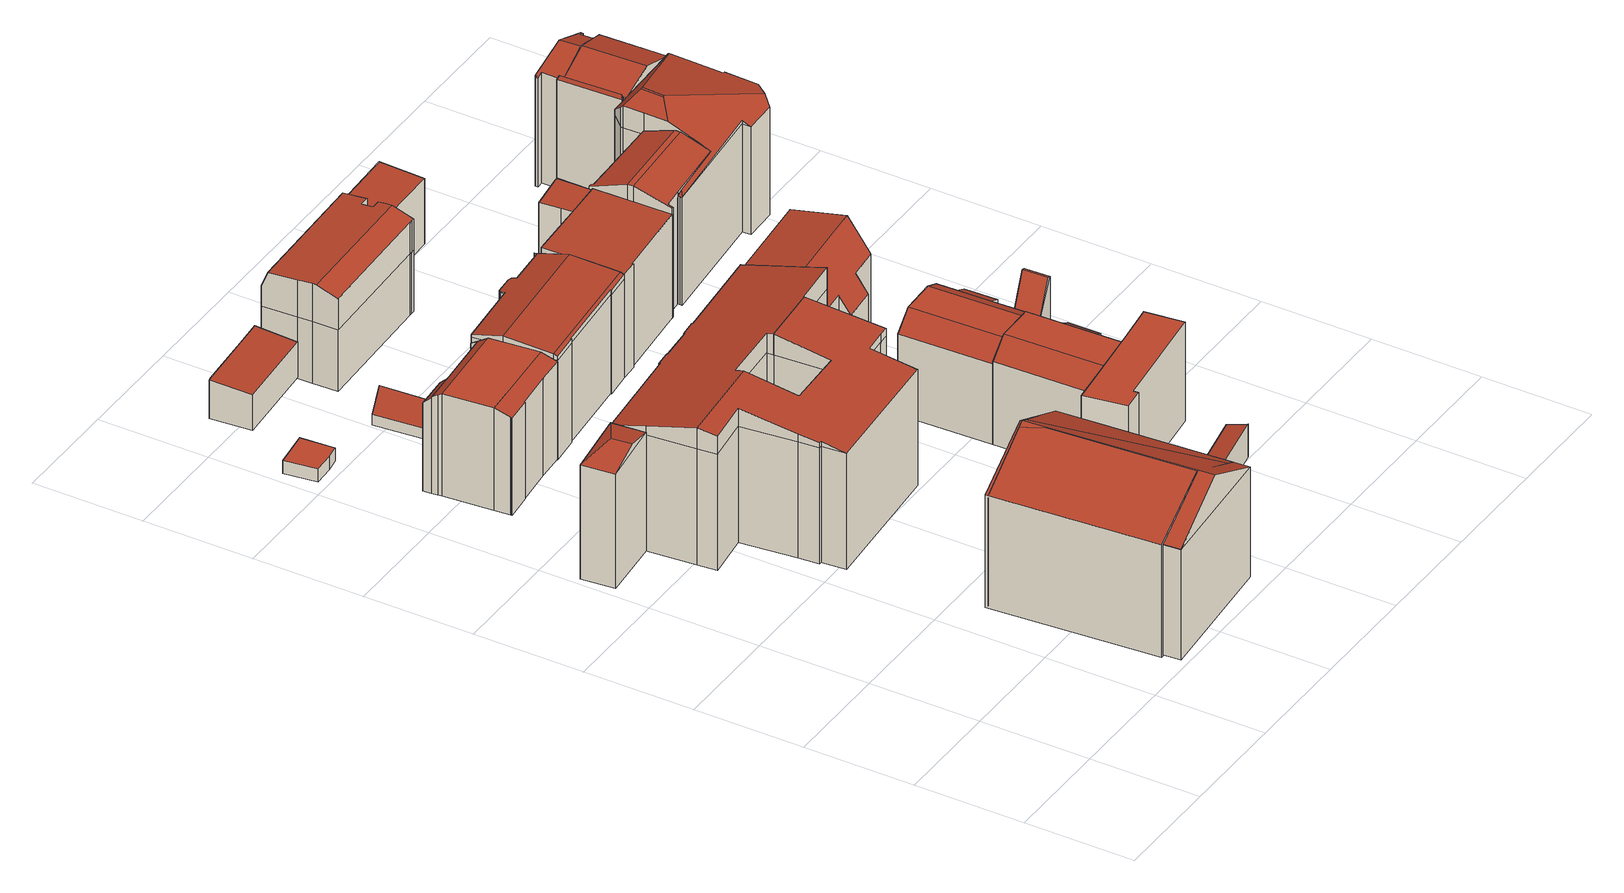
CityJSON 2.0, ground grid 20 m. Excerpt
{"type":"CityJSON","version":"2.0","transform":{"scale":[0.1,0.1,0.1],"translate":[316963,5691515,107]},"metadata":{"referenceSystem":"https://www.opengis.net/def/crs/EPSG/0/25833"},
"CityObjects":{
"building1":{"type":"Building","attributes":{"Dachtyp_tdc":"tdcHipAndGableRoof","Gemeindeschluessel":14713000,"Dachneigung":16.51,"QualitaetDacherkennung":7,"Geometrietyp2DReferenz":"3000","function":"31001_9998","roofType":"5000","measuredHeight":23.6},"geometry":[{"type":"MultiSurface","lod":"2","boundaries":[[[0,1,2,3]],[[1,4,5,2]],[[4,6,7,5]],[[6,0,3,7]],[[4,1,8]],[[0,6,9]],[[1,0,9,8]],[[6,4,8,9]],[[3,2,5,7]]],"semantics":{"surfaces":[{"type":"WallSurface"},{"type":"RoofSurface"},{"type":"GroundSurface"}],"values":[0,0,0,0,1,0,1,1,2]}}]},
"building2":{"type":"Building","attributes":{"Dachtyp_tdc":"tdcGableRoof","Gemeindeschluessel":14713000,"Dachneigung":26.88,"QualitaetDacherkennung":45,"Geometrietyp2DReferenz":"3000","function":"31001_9998","roofType":"3100","measuredHeight":27.39},"geometry":[{"type":"MultiSurface","lod":"2","boundaries":[[[10,11,12,13]],[[11,14,15,12]],[[14,16,17,15]],[[16,18,19,17]],[[18,20,21,19]],[[20,10,13,21]],[[22,23,24,25,26]],[[24,27,28,14,25]],[[16,28,27,18]],[[14,28,16]],[[18,27,24,23,20]],[[11,26,25,14]],[[10,22,26,11]],[[20,23,22,10]],[[13,12,15,17,19,21]]],"semantics":{"surfaces":[{"type":"WallSurface"},{"type":"RoofSurface"},{"type":"GroundSurface"}],"values":[0,0,0,0,0,0,1,1,0,0,0,0,0,0,2]}}]},
"building3":{"type":"Building","attributes":{"Dachtyp_tdc":"tdcPolyFlatRoof","Gemeindeschluessel":14713000,"Dachneigung":0,"QualitaetDacherkennung":76,"Geometrietyp2DReferenz":"3000","function":"31001_9998","roofType":"1000","measuredHeight":2.46},"geometry":[{"type":"MultiSurface","lod":"2","boundaries":[[[29,30,31,32]],[[30,33,34,31]],[[33,35,36,34]],[[35,37,38,36]],[[37,29,32,38]],[[37,35,33,30,29]],[[32,31,34,36,38]]],"semantics":{"surfaces":[{"type":"WallSurface"},{"type":"RoofSurface"},{"type":"GroundSurface"}],"values":[0,0,0,0,0,1,2]}}]},
"building4":{"type":"Building","attributes":{"Gemeindeschluessel":14713000,"Dachneigung":63.71,"Dachorientierung":175.64,"MittlereTraufHoehe":131.22,"QualitaetDacherkennung":62,"ObjektHoehe":27.7,"BodenHoehe":108.18,"Geometrietyp2DReferenz":"3000","AbsoluteHoehe":135.89,"Dachflaeche":867.27,"function":"31001_9998","roofType":"3100","measuredHeight":27.7,"storeysAboveGround":9},"children":["building4-1"],"geometry":[{"type":"MultiSurface","lod":"2","boundaries":[[[39,40,41,42,43]],[[40,44,45,41]],[[46,44,40,39,47,48]],[[48,49,50,46]],[[45,51,52,53,54,55,42,41]],[[44,46,51,45]],[[46,50,52,51]],[[50,49,53,52]],[[49,48,54,53]],[[48,47,56,55,54]],[[43,56,47,39]],[[43,42,55,56]]],"semantics":{"surfaces":[{"type":"WallSurface"},{"type":"RoofSurface"},{"type":"GroundSurface"},{"type":"ClosureSurface"}],"values":[0,0,1,1,2,0,0,0,0,0,0,3]}}]},
"building4-1":{"type":"BuildingPart","attributes":{"BezugspunktDach":"2100","Dachneigung":90,"Dachorientierung":0,"MittlereTraufHoehe":119.05,"QualitaetDacherkennung":0,"BodenHoehe":108.18,"ObjektTeilHoehe":10.87,"Geometrietyp2DReferenz":"3000","AbsoluteHoehe":119.05,"Dachflaeche":64.1,"roofType":"9999","measuredHeight":10.87,"storeysAboveGround":4},"parents":["building4"],"geometry":[{"type":"MultiSurface","lod":"2","boundaries":[[[57,58,59,60,61,62,56,43,63,64]],[[64,63,65,66]],[[63,43,42,65]],[[56,62,67,55]],[[62,61,68,67]],[[61,60,69,68]],[[60,59,70,69]],[[59,58,71,70]],[[58,57,72,71]],[[57,64,66,72]],[[66,65,42,55,67,68,69,70,71,72]],[[55,42,43,56]]],"semantics":{"surfaces":[{"type":"RoofSurface"},{"type":"WallSurface"},{"type":"GroundSurface"},{"type":"ClosureSurface"}],"values":[0,1,1,1,1,1,1,1,1,1,2,3]}}]},
"building5":{"type":"Building","attributes":{"Gemeindeschluessel":14713000,"Geometrietyp2DReferenz":"3000","function":"31001_9998","roofType":"9999"},"children":["building5-1","building5-2"]},
"building5-1":{"type":"BuildingPart","attributes":{"Dachtyp_tdc":"tdcCutGableRoof","Dachneigung":0.48,"QualitaetDacherkennung":56,"Geometrietyp2DReferenz":"3000","roofType":"9999","measuredHeight":19.62},"parents":["building5"],"geometry":[{"type":"MultiSurface","lod":"2","boundaries":[[[73,74,75,76]],[[77,78,79,80,81,82,83,84,85,86,87,88,89,90,91,92,93,94]],[[95,96,97,78,77]],[[98,99,80,79,100]],[[99,101,81,80]],[[101,102,82,81]],[[102,76,83,82]],[[76,75,84,83]],[[75,103,85,84]],[[103,104,86,85]],[[104,105,87,86]],[[105,106,88,87]],[[106,107,89,88]],[[107,108,90,89]],[[108,109,91,90]],[[109,110,92,91]],[[110,74,93,92]],[[74,73,94,93]],[[73,95,77,94]],[[76,102,101,99,98,96,95,73]],[[74,110,109,108,107,106,105,104,103,75]],[[98,100,97,96]],[[100,79,78,97]]],"semantics":{"surfaces":[{"type":"RoofSurface"},{"type":"GroundSurface"},{"type":"WallSurface"},{"type":"ClosureSurface"}],"values":[0,1,2,2,2,2,2,2,2,2,2,2,2,2,2,2,2,2,2,0,0,2,3]}}]},
"building5-2":{"type":"BuildingPart","attributes":{"Dachtyp_tdc":"tdcPolyFlatRoof","Dachneigung":42.9,"QualitaetDacherkennung":49,"Geometrietyp2DReferenz":"3000","roofType":"2100","measuredHeight":18.25},"parents":["building5"],"geometry":[{"type":"MultiSurface","lod":"2","boundaries":[[[111,100,79,112]],[[97,113,114,78]],[[113,111,112,114]],[[113,97,100,111]],[[112,79,78,114]],[[78,79,100,97]]],"semantics":{"surfaces":[{"type":"WallSurface"},{"type":"RoofSurface"},{"type":"GroundSurface"},{"type":"ClosureSurface"}],"values":[0,0,0,1,2,3]}}]},
"building6":{"type":"Building","attributes":{"Dachtyp_tdc":"tdcFreeFormRoof","Gemeindeschluessel":14713000,"Dachneigung":14.64,"QualitaetDacherkennung":11,"Geometrietyp2DReferenz":"3000","function":"31001_9998","roofType":"5000","measuredHeight":26.27},"geometry":[{"type":"MultiSurface","lod":"2","boundaries":[[[115,116,117,118]],[[118,117,119,120]],[[120,119,121,122]],[[122,121,123,124]],[[125,126,127,128,129,130,131,132,133,134,135,136,137,138,139,140,7,5,141,142,143,144,145,146,147,148,149],[150,151,152,153,154,155]],[[118,120,126,125]],[[120,122,127,126]],[[122,124,128,127]],[[156,157,151,150]],[[157,158,152,151]],[[158,159,153,152]],[[159,160,154,153]],[[160,161,155,154]],[[161,156,150,155]],[[124,162,129,128]],[[162,163,130,129]],[[163,164,131,130]],[[164,165,132,131]],[[165,166,133,132]],[[166,167,134,133]],[[167,168,135,134]],[[168,169,136,135]],[[169,170,137,136]],[[170,171,138,137]],[[171,172,139,138]],[[172,173,140,139]],[[173,174,7,140]],[[174,175,5,7]],[[175,176,141,5]],[[176,177,142,141]],[[177,178,143,142]],[[178,179,144,143]],[[179,180,145,144]],[[180,181,146,145]],[[181,182,147,146]],[[182,183,148,147]],[[183,115,149,148]],[[115,118,125,149]],[[184,123,121,119,117,116,185,182,186,187,188,178,177,189,190,191,192,193,194,195]],[[196,197,123,184,198,199,193,192,200,201,202,203,204,167,166,205,206]],[[164,206,205,165]],[[163,196,206,164]],[[165,205,166]],[[167,204,168]],[[168,204,203,169]],[[169,203,202,170]],[[170,202,201,171]],[[171,201,200,172]],[[172,200,192,173]],[[159,193,199,160]],[[160,199,198,161]],[[161,198,184,156]],[[124,123,197,162]],[[162,197,196,163]],[[157,195,194,158]],[[156,184,195,157]],[[158,194,193,159]],[[173,192,191,174]],[[174,191,190,175]],[[175,190,189,176]],[[176,189,177]],[[178,188,179]],[[179,188,187,180]],[[180,187,186,181]],[[181,186,182]],[[182,185,183]],[[183,185,116,115]],[[124,123,184,156]]],"semantics":{"surfaces":[{"type":"WallSurface"},{"type":"GroundSurface"},{"type":"RoofSurface"},{"type":"ClosureSurface"}],"values":[0,0,0,0,1,0,0,0,0,0,0,0,0,0,0,0,0,0,0,0,0,0,0,0,0,0,0,0,0,0,0,0,0,0,0,0,0,0,2,2,0,0,0,0,0,0,0,0,0,0,0,0,0,0,0,0,0,0,0,0,0,0,0,0,0,0,0,3]}}]},
"building7":{"type":"Building","attributes":{"Dachtyp_tdc":"tdcFreeFormRoof","Gemeindeschluessel":14713000,"Dachneigung":62.55,"QualitaetDacherkennung":15,"Geometrietyp2DReferenz":"3000","function":"31001_9998","roofType":"5000","measuredHeight":6.23},"geometry":[{"type":"MultiSurface","lod":"2","boundaries":[[[207,208,209,210]],[[208,211,212,209]],[[211,213,214,212]],[[213,207,210,214]],[[215,213,211]],[[216,215,211,208]],[[216,208,207]],[[215,216,207,213]],[[210,209,212,214]]],"semantics":{"surfaces":[{"type":"WallSurface"},{"type":"RoofSurface"},{"type":"GroundSurface"}],"values":[0,0,0,0,0,1,0,1,2]}}]},
"building8":{"type":"Building","attributes":{"Dachtyp_tdc":"tdcPolyFlatRoof","Gemeindeschluessel":14713000,"Dachneigung":4.38,"QualitaetDacherkennung":77,"Geometrietyp2DReferenz":"3000","function":"31001_9998","roofType":"2100","measuredHeight":7.33},"geometry":[{"type":"MultiSurface","lod":"2","boundaries":[[[217,218,219,220]],[[218,221,222,219]],[[221,223,224,222]],[[223,225,226,224]],[[225,227,228,226]],[[227,229,230,228]],[[229,217,220,230]],[[229,227,225,223,221,218,217]],[[220,219,222,224,226,228,230]]],"semantics":{"surfaces":[{"type":"WallSurface"},{"type":"RoofSurface"},{"type":"GroundSurface"}],"values":[0,0,0,0,0,0,0,1,2]}}]},
"building9":{"type":"Building","attributes":{"Dachtyp_tdc":"tdcFreeFormRoof","Gemeindeschluessel":14713000,"Dachneigung":4.99,"QualitaetDacherkennung":55,"Geometrietyp2DReferenz":"3000","function":"31001_9998","roofType":"5000","measuredHeight":20.77},"geometry":[{"type":"MultiSurface","lod":"2","boundaries":[[[231,232,233,234]],[[234,233,235,236]],[[236,235,237,238]],[[238,237,239,240]],[[240,239,241,242]],[[243,244,245,246]],[[247,248,249,250]],[[250,249,251,252]],[[252,251,253,254]],[[254,253,255]],[[256,257,258]],[[258,257,259,260]],[[260,259,261,262]],[[262,261,263,264]],[[264,263,244,243]],[[265,266,267,268,269,270,271,272,273,274,275,276,277,278,279,280,281,282,283,284,285,286,287]],[[255,256,266,265]],[[256,258,267,266]],[[258,260,268,267]],[[260,262,269,268]],[[262,264,270,269]],[[264,243,271,270]],[[243,246,272,271]],[[246,288,273,272]],[[288,231,274,273]],[[231,234,275,274]],[[234,236,276,275]],[[236,238,277,276]],[[238,240,278,277]],[[240,242,279,278]],[[242,289,280,279]],[[289,290,281,280]],[[290,291,282,281]],[[291,292,283,282]],[[292,247,284,283]],[[247,250,285,284]],[[250,252,286,285]],[[252,254,287,286]],[[254,255,265,287]],[[244,263,261,259,257,256,255,253,251,249,248,293,245]],[[241,239,237,235,233,232,294,295,296,297]],[[298,293,248,294,232]],[[246,245,293,298,288]],[[288,298,232,231]],[[289,297,296,290]],[[242,241,297,289]],[[290,296,295,291]],[[291,295,294,292]],[[292,294,248,247]]],"semantics":{"surfaces":[{"type":"WallSurface"},{"type":"GroundSurface"},{"type":"RoofSurface"}],"values":[0,0,0,0,0,0,0,0,0,0,0,0,0,0,0,1,0,0,0,0,0,0,0,0,0,0,0,0,0,0,0,0,0,0,0,0,0,0,0,2,2,2,0,0,0,0,0,0,0]}}]},
"building10":{"type":"Building","attributes":{"Dachtyp_tdc":"tdcPolyFlatRoof","Gemeindeschluessel":14713000,"Dachneigung":13.22,"QualitaetDacherkennung":55,"Geometrietyp2DReferenz":"3000","function":"31001_9998","roofType":"2100","measuredHeight":6.27},"geometry":[{"type":"MultiSurface","lod":"2","boundaries":[[[299,300,301,302]],[[300,303,304,301]],[[303,305,306,304]],[[305,299,302,306]],[[305,303,300,299]],[[302,301,304,306]]],"semantics":{"surfaces":[{"type":"WallSurface"},{"type":"RoofSurface"},{"type":"GroundSurface"}],"values":[0,0,0,0,1,2]}}]},
"building11":{"type":"Building","attributes":{"Gemeindeschluessel":14713000,"Dachtyp_tdc":"tdcPolyFlatRoof","Dachneigung":0,"QualitaetDacherkennung":55,"Geometrietyp2DReferenz":"3000","function":"31001_9998","roofType":"1000","measuredHeight":18.97},"geometry":[{"type":"MultiSurface","lod":"2","boundaries":[[[307,308,309,310]],[[308,311,312,309]],[[311,313,314,312]],[[313,315,316,314]],[[315,317,318,316]],[[317,319,320,318]],[[319,321,322,320]],[[321,307,310,322]],[[321,319,317,315,313,311,308,307]],[[310,309,312,314,316,318,320,322]]],"semantics":{"surfaces":[{"type":"WallSurface"},{"type":"RoofSurface"},{"type":"GroundSurface"}],"values":[0,0,0,0,0,0,0,0,1,2]}}]},
"building12":{"type":"Building","attributes":{"Dachtyp_tdc":"tdcFreeFormRoof","Gemeindeschluessel":14713000,"Dachneigung":4.25,"QualitaetDacherkennung":68,"Geometrietyp2DReferenz":"3000","function":"31001_9998","roofType":"5000","measuredHeight":19.1},"geometry":[{"type":"MultiSurface","lod":"2","boundaries":[[[323,324,325,326,327,328,329,330,331,332,333]],[[334,335,336,337,338,339]],[[340,332,331,341,342,337,336,343,344,345,346]],[[347,340,346,348]],[[348,346,345,349]],[[349,345,344,350]],[[350,344,343,351]],[[351,343,336,335,352]],[[353,338,337,342,354]],[[354,342,341,355]],[[355,341,331,330,356]],[[333,332,340,347]],[[357,334,339,358]],[[358,339,338,353]],[[352,335,334,357]],[[356,330,329,359]],[[359,329,328,360]],[[360,328,327,361]],[[361,327,326,362]],[[362,326,325,363]],[[363,325,324,364]],[[364,324,323]],[[365,366,367,368,369,370,371,372,373,374,375,376,377,378,379,380,381,382,383,384]],[[359,360,366,365]],[[360,361,367,366]],[[361,362,368,367]],[[362,363,369,368]],[[363,364,370,369]],[[364,323,371,370]],[[323,333,372,371]],[[333,347,373,372]],[[347,348,374,373]],[[348,349,375,374]],[[349,350,376,375]],[[350,351,377,376]],[[351,352,378,377]],[[352,357,379,378]],[[357,358,380,379]],[[358,353,381,380]],[[353,354,382,381]],[[354,355,383,382]],[[355,356,384,383]],[[356,359,365,384]]],"semantics":{"surfaces":[{"type":"RoofSurface"},{"type":"WallSurface"},{"type":"GroundSurface"}],"values":[0,0,0,1,1,1,1,1,1,1,1,1,1,1,1,1,1,1,1,1,1,1,2,1,1,1,1,1,1,1,1,1,1,1,1,1,1,1,1,1,1,1,1]}}]},
"building13":{"type":"Building","attributes":{"Gemeindeschluessel":14713000,"Geometrietyp2DReferenz":"3000","function":"31001_9998","roofType":"9999"},"children":["building13-1","building13-2"]},
"building13-1":{"type":"BuildingPart","attributes":{"Dachtyp_tdc":"tdcCutGableRoof","Dachneigung":0.572,"QualitaetDacherkennung":79,"Geometrietyp2DReferenz":"3000","roofType":"9999","measuredHeight":18.97},"parents":["building13"],"geometry":[{"type":"MultiSurface","lod":"2","boundaries":[[[385,386,387,388]],[[386,389,387]],[[390,391,392,393]],[[391,394,395,392]],[[394,396,397,395]],[[396,398,399,397]],[[398,400,401,399]],[[400,402,403,401]],[[402,404,405,403]],[[404,385,388,405]],[[394,391,390,406,407,389,386,385,404]],[[402,400,398,396]],[[404,402,396,394]],[[388,387,408,393,392,395,397,399,401,403,405]],[[408,387,389,407,406]],[[393,408,406,390]]],"semantics":{"surfaces":[{"type":"WallSurface"},{"type":"RoofSurface"},{"type":"GroundSurface"},{"type":"ClosureSurface"}],"values":[0,0,0,0,0,0,0,0,0,0,1,1,1,2,3,3]}}]},
"building13-2":{"type":"BuildingPart","attributes":{"Dachtyp_tdc":"tdcPolyFlatRoof","Dachneigung":30.45,"QualitaetDacherkennung":63,"Geometrietyp2DReferenz":"3000","roofType":"2100","measuredHeight":17.37},"parents":["building13"],"geometry":[{"type":"MultiSurface","lod":"2","boundaries":[[[409,393,408,387,410]],[[411,390,393,409]],[[386,412,410,387,389]],[[412,411,409,410]],[[412,386,407,406,390,411]],[[408,393,390,406]],[[389,407,386]],[[387,408,406,407,389]]],"semantics":{"surfaces":[{"type":"GroundSurface"},{"type":"WallSurface"},{"type":"RoofSurface"},{"type":"ClosureSurface"}],"values":[0,1,1,1,2,3,1,3]}}]},
"building14":{"type":"Building","attributes":{"Gemeindeschluessel":14713000,"Geometrietyp2DReferenz":"3000","function":"31001_9998","roofType":"9999"},"children":["building14-1","building14-2"]},
"building14-1":{"type":"BuildingPart","attributes":{"Dachtyp_tdc":"tdcPolyFlatRoof","Dachneigung":26.06,"QualitaetDacherkennung":52,"Geometrietyp2DReferenz":"3000","roofType":"2100","measuredHeight":17.15},"parents":["building14"],"geometry":[{"type":"MultiSurface","lod":"2","boundaries":[[[413,414,415,416]],[[417,418,419,420]],[[418,421,422,419]],[[421,413,416,422]],[[421,418,417,414,413]],[[416,415,420,419,422]],[[417,420,415,414]]],"semantics":{"surfaces":[{"type":"WallSurface"},{"type":"RoofSurface"},{"type":"GroundSurface"},{"type":"ClosureSurface"}],"values":[0,0,0,0,1,2,3]}}]},
"building14-2":{"type":"BuildingPart","attributes":{"Dachtyp_tdc":"tdcCutGableRoof","Dachneigung":0.284,"QualitaetDacherkennung":81,"Geometrietyp2DReferenz":"3000","roofType":"9999","measuredHeight":18.53},"parents":["building14"],"geometry":[{"type":"MultiSurface","lod":"2","boundaries":[[[423,424,425,401]],[[424,426,427,425]],[[426,428,429,427]],[[428,430,431,429]],[[430,432,419,431]],[[432,433,417,420,419]],[[434,415,414]],[[434,385,388,415]],[[385,435,436,388]],[[435,437,438,436]],[[437,423,401,438]],[[426,424,423,437]],[[435,385,434,433,432,430,428]],[[437,435,428,426]],[[401,425,427,429,431,419,420,415,388,436,438]],[[414,417,433,434]],[[414,415,420,417]]],"semantics":{"surfaces":[{"type":"WallSurface"},{"type":"RoofSurface"},{"type":"GroundSurface"},{"type":"ClosureSurface"}],"values":[0,0,0,0,0,0,0,0,0,0,0,1,1,1,2,0,3]}}]},
"building15":{"type":"Building","attributes":{"Dachtyp_tdc":"tdcFreeFormRoof","Gemeindeschluessel":14713000,"Dachneigung":10.01,"QualitaetDacherkennung":48,"Geometrietyp2DReferenz":"3000","function":"31001_9998","roofType":"5000","measuredHeight":23.05},"geometry":[{"type":"MultiSurface","lod":"2","boundaries":[[[439,440,441,442]],[[443,444,439,445]],[[446,440,444,443,447,448,449,450]],[[440,439,444]],[[445,447,443]],[[441,451,452,453,454,455,456,442]],[[440,446,451,441]],[[446,450,452,451]],[[450,449,453,452]],[[449,448,454,453]],[[448,447,455,454]],[[447,445,456,455]],[[445,439,442,456]]],"semantics":{"surfaces":[{"type":"WallSurface"},{"type":"RoofSurface"},{"type":"GroundSurface"}],"values":[0,1,1,0,0,2,0,0,0,0,0,0,0]}}]},
"building16":{"type":"Building","attributes":{"Gemeindeschluessel":14713000,"Geometrietyp2DReferenz":"3000","function":"31001_9998","roofType":"9999"},"children":["building16-1","building16-2","building16-3"]},
"building16-1":{"type":"BuildingPart","attributes":{"Dachtyp_tdc":"tdcPolyFlatRoof","Dachneigung":5.14,"QualitaetDacherkennung":57,"Geometrietyp2DReferenz":"3000","roofType":"2100","measuredHeight":20.39},"parents":["building16"],"geometry":[{"type":"MultiSurface","lod":"2","boundaries":[[[457,458,459,460]],[[458,461,462,459]],[[461,463,464,462]],[[463,465,466,464]],[[465,467,468,466]],[[467,469,470,468]],[[469,471,472,470]],[[471,469,467,465,463,461,458,457]],[[460,459,462,464,466,468,470,472]],[[457,460,472,471]]],"semantics":{"surfaces":[{"type":"WallSurface"},{"type":"RoofSurface"},{"type":"GroundSurface"},{"type":"ClosureSurface"}],"values":[0,0,0,0,0,0,0,1,2,3]}}]},
"building16-2":{"type":"BuildingPart","attributes":{"Dachtyp_tdc":"tdcPolyFlatRoof","Dachneigung":24.95,"QualitaetDacherkennung":49,"Geometrietyp2DReferenz":"3000","roofType":"2100","measuredHeight":18.01},"parents":["building16"],"geometry":[{"type":"MultiSurface","lod":"2","boundaries":[[[473,474,272,475]],[[474,476,477,272]],[[476,478,479,477]],[[478,480,481,479]],[[478,476,474,473,480]],[[481,475,272,477,479]],[[473,475,481,480]]],"semantics":{"surfaces":[{"type":"WallSurface"},{"type":"RoofSurface"},{"type":"GroundSurface"},{"type":"ClosureSurface"}],"values":[0,0,0,0,1,2,3]}}]},
"building16-3":{"type":"BuildingPart","attributes":{"Dachtyp_tdc":"tdcPolyFlatRoof","Dachneigung":3.25,"QualitaetDacherkennung":51,"Geometrietyp2DReferenz":"3000","roofType":"2100","measuredHeight":20.64},"parents":["building16"],"geometry":[{"type":"MultiSurface","lod":"2","boundaries":[[[235,233,275,276]],[[233,482,473,475,275]],[[482,233,235,483,484,485,486,487,488]],[[481,460,472,489,490,491,276,275,475]],[[488,487,457,460,481,480]],[[486,485,489,472,471]],[[485,484,490,489]],[[484,483,491,490]],[[483,235,276,491]],[[488,480,473,482]],[[480,481,475,473]],[[486,471,457,487]],[[471,472,460,457]]],"semantics":{"surfaces":[{"type":"WallSurface"},{"type":"RoofSurface"},{"type":"GroundSurface"},{"type":"ClosureSurface"}],"values":[0,0,1,2,0,0,0,0,0,0,3,0,3]}}]},
"building17":{"type":"Building","attributes":{"Dachtyp_tdc":"tdcFreeFormRoof","Gemeindeschluessel":14713000,"Dachneigung":66.31,"QualitaetDacherkennung":8,"Geometrietyp2DReferenz":"3000","function":"31001_9998","roofType":"5000","measuredHeight":6.89},"geometry":[{"type":"MultiSurface","lod":"2","boundaries":[[[492,493,494,495]],[[493,496,497,494]],[[496,498,499,497]],[[498,500,501,499]],[[500,492,495,501]],[[493,502,503,498,496]],[[502,492,500,503]],[[500,498,503]],[[493,492,502]],[[495,494,497,499,501]]],"semantics":{"surfaces":[{"type":"WallSurface"},{"type":"RoofSurface"},{"type":"GroundSurface"}],"values":[0,0,0,0,0,1,1,0,0,2]}}]},
"building18":{"type":"Building","attributes":{"Dachtyp_tdc":"tdcGableRoof","Gemeindeschluessel":14713000,"Dachneigung":42.82,"QualitaetDacherkennung":2,"Geometrietyp2DReferenz":"3000","function":"31001_9998","roofType":"3100","measuredHeight":16.93},"geometry":[{"type":"MultiSurface","lod":"2","boundaries":[[[504,505,506,507]],[[505,508,509,506]],[[508,510,511,509]],[[510,504,507,511]],[[508,505,512]],[[504,510,513]],[[505,504,513,512]],[[510,508,512,513]],[[507,506,509,511]]],"semantics":{"surfaces":[{"type":"WallSurface"},{"type":"RoofSurface"},{"type":"GroundSurface"}],"values":[0,0,0,0,0,0,1,1,2]}}]},
"building19":{"type":"Building","attributes":{"Dachtyp_tdc":"tdcPolyFlatRoof","Gemeindeschluessel":14713000,"Dachneigung":3.43,"QualitaetDacherkennung":86,"Geometrietyp2DReferenz":"3000","function":"31001_9998","roofType":"2100","measuredHeight":13.09},"geometry":[{"type":"MultiSurface","lod":"2","boundaries":[[[514,515,516,517]],[[515,518,519,516]],[[518,520,521,519]],[[520,522,523,521]],[[522,524,525,523]],[[524,526,527,525]],[[526,528,529,527]],[[528,530,531,529]],[[530,532,533,531]],[[532,534,535,533]],[[534,536,537,535]],[[536,514,517,537]],[[536,534,532,530,528,526,524,522,520,518,515,514]],[[517,516,519,521,523,525,527,529,531,533,535,537]]],"semantics":{"surfaces":[{"type":"WallSurface"},{"type":"RoofSurface"},{"type":"GroundSurface"}],"values":[0,0,0,0,0,0,0,0,0,0,0,0,1,2]}}]},
"building20":{"type":"Building","attributes":{"Gemeindeschluessel":14713000,"Geometrietyp2DReferenz":"3000","function":"31001_9998","roofType":"9999"},"children":["building20-1","building20-2","building20-3","building20-4","building20-5","building20-6"]},
"building20-1":{"type":"BuildingPart","attributes":{"Dachtyp_tdc":"tdcFreeFormRoof","Dachneigung":69.54,"QualitaetDacherkennung":34,"Geometrietyp2DReferenz":"3000","roofType":"5000","measuredHeight":21.88},"parents":["building20"],"geometry":[{"type":"MultiSurface","lod":"2","boundaries":[[[538,539,540,541]],[[539,542,543,540]],[[542,544,545,543]],[[544,546,547,548,545]],[[538,541,549,550]],[[551,546,552,542,553]],[[554,555,553,542,539]],[[554,539,538]],[[555,554,538,550]],[[553,555,550,551]],[[544,552,546]],[[542,552,544]],[[541,540,543,545,548,556,557,549]],[[547,546,551]],[[551,556,548,547]],[[558,551,550]],[[550,549,557,558]],[[557,556,551,558]]],"semantics":{"surfaces":[{"type":"WallSurface"},{"type":"RoofSurface"},{"type":"GroundSurface"},{"type":"ClosureSurface"}],"values":[0,0,0,0,0,1,1,1,1,1,0,0,2,0,3,0,3,3]}}]},
"building20-2":{"type":"BuildingPart","attributes":{"Dachtyp_tdc":"tdcGableRoof","Dachneigung":19.62,"QualitaetDacherkennung":75,"Geometrietyp2DReferenz":"3000","roofType":"3100","measuredHeight":23.53},"parents":["building20"],"geometry":[{"type":"MultiSurface","lod":"2","boundaries":[[[559,560,561,562,563]],[[560,564,565,566,561]],[[567,550,549,568,569]],[[570,571,572,573,574,575]],[[560,576,574,573,577,564]],[[559,576,560]],[[550,570,575,558]],[[567,571,570,550]],[[557,578,562,561,566,568,549]],[[563,579,559]],[[562,578,580,579,563]],[[578,557,558,580]],[[569,568,566,565]],[[567,569,565,564]],[[557,549,550,558]],[[574,576,559,579,581,558,575]],[[581,579,580]],[[581,580,558]],[[573,572,577]],[[577,572,571,567,564]]],"semantics":{"surfaces":[{"type":"WallSurface"},{"type":"RoofSurface"},{"type":"GroundSurface"},{"type":"ClosureSurface"}],"values":[0,0,0,1,1,0,0,0,2,0,3,3,3,3,3,0,3,3,0,3]}}]},
"building20-3":{"type":"BuildingPart","attributes":{"Dachtyp_tdc":"tdcGableRoof","Dachneigung":16.45,"QualitaetDacherkennung":53,"Geometrietyp2DReferenz":"3000","roofType":"3100","measuredHeight":23.02},"parents":["building20"],"geometry":[{"type":"MultiSurface","lod":"2","boundaries":[[[582,563,562,583]],[[547,584,585,548]],[[584,586,587,585]],[[586,588,589,587]],[[588,590,591,589]],[[590,592,593,591]],[[592,594,595,593]],[[594,596,597,595]],[[596,598,599,597]],[[598,582,583,599]],[[594,592,590,588,586,584,547,551,558,581]],[[581,579,563,582,598,596,594]],[[583,562,578,557,556,548,585,587,589,591,593,595,597,599]],[[578,562,563,579,580]],[[580,579,581]],[[578,580,558,557]],[[558,580,581]],[[557,558,551,556]],[[547,548,556,551]]],"semantics":{"surfaces":[{"type":"WallSurface"},{"type":"RoofSurface"},{"type":"GroundSurface"},{"type":"ClosureSurface"}],"values":[0,0,0,0,0,0,0,0,0,0,1,1,2,3,3,3,3,3,3]}}]},
"building20-4":{"type":"BuildingPart","attributes":{"Dachtyp_tdc":"tdcFreeFormRoof","Dachneigung":16.11,"QualitaetDacherkennung":24,"Geometrietyp2DReferenz":"3000","roofType":"5000","measuredHeight":25.9},"parents":["building20"],"geometry":[{"type":"MultiSurface","lod":"2","boundaries":[[[600,601,602,603]],[[604,605,606,607]],[[605,608,609,606]],[[608,610,611,609]],[[610,569,568,611]],[[565,612,613,566]],[[612,614,615,613]],[[614,616,617,615]],[[616,618,619,617]],[[618,620,621,619]],[[620,622,623,621]],[[622,624,625,623]],[[624,626,627,625]],[[626,628,629,627]],[[628,600,603,629]],[[630,631,632,577,572,633,634,635,636,637]],[[638,639,640,631,630,641,642]],[[622,642,641,643,644,645,646,647,648,649,624]],[[650,644,643,637,636]],[[647,651,652,628,648]],[[643,641,630,637]],[[628,652,600]],[[600,652,651,601]],[[604,653,650,636,605]],[[624,649,626]],[[626,649,648,628]],[[620,642,622]],[[618,638,642,620]],[[612,631,640,614]],[[614,640,639,616]],[[616,639,638,618]],[[605,636,635,608]],[[608,635,634,610]],[[610,634,633,571,567,569]],[[565,564,632,631,612]],[[603,602,654,655,656,607,606,609,611,568,566,613,615,617,619,621,623,625,627,629]],[[654,602,601,657]],[[607,656,658,604]],[[656,655,659,658]],[[655,654,657,659]],[[566,568,569,565]],[[601,651,647,646,657]],[[644,650,653,660,661,645]],[[660,653,604,658]],[[661,660,658,659]],[[661,659,657,646,645]],[[632,564,577]],[[572,571,633]],[[569,567,564,565]],[[577,564,567,571,572]]],"semantics":{"surfaces":[{"type":"WallSurface"},{"type":"RoofSurface"},{"type":"GroundSurface"},{"type":"ClosureSurface"}],"values":[0,0,0,0,0,0,0,0,0,0,0,0,0,0,0,1,1,1,1,1,1,0,0,0,0,0,0,0,0,0,0,0,0,0,0,2,3,3,3,3,3,3,0,3,3,3,0,0,3,3]}}]},
"building20-5":{"type":"BuildingPart","attributes":{"Dachtyp_tdc":"tdcPolyFlatRoof","Dachneigung":0,"QualitaetDacherkennung":0,"Geometrietyp2DReferenz":"3000","roofType":"9999","measuredHeight":3.33},"parents":["building20"],"geometry":[{"type":"MultiSurface","lod":"2","boundaries":[[[662,663,664,665,666,667,668,669]],[[669,668,670,671]],[[667,666,672,673]],[[666,665,674,672]],[[665,664,675,674]],[[664,663,676,675]],[[663,662,677,676]],[[662,669,671,677]],[[671,670,673,672,674,675,676,677]],[[673,670,668,667]]],"semantics":{"surfaces":[{"type":"RoofSurface"},{"type":"WallSurface"},{"type":"GroundSurface"},{"type":"ClosureSurface"}],"values":[0,1,1,1,1,1,1,1,2,3]}}]},
"building20-6":{"type":"BuildingPart","attributes":{"Dachtyp_tdc":"tdcCutGableRoof","Dachneigung":19.5,"QualitaetDacherkennung":51,"Geometrietyp2DReferenz":"3000","roofType":"9999","measuredHeight":23.35},"parents":["building20"],"geometry":[{"type":"MultiSurface","lod":"2","boundaries":[[[678,653,604,607,670,668]],[[679,680,681,682,683,684,645,661]],[[660,653,678,685,686,687,688,689,690]],[[661,660,690,679]],[[654,602,691,692,693,694,695,696,697,698,699,673,670,607,656,655]],[[683,682,691,602,601,651]],[[682,681,692,691]],[[681,680,693,692]],[[680,679,694,693]],[[679,690,695,694]],[[690,689,696,695]],[[689,688,697,696]],[[688,687,698,697]],[[687,686,699,698]],[[686,685,673,699]],[[685,667,673]],[[656,607,604,658]],[[658,604,653,660]],[[655,656,658,659]],[[659,658,660,661]],[[684,646,645]],[[655,659,657,654]],[[646,657,659,661,645]],[[683,651,647,646,684]],[[601,602,654,657]],[[601,657,646,647,651]],[[668,667,685,678]],[[668,670,673,667]]],"semantics":{"surfaces":[{"type":"WallSurface"},{"type":"RoofSurface"},{"type":"GroundSurface"},{"type":"ClosureSurface"}],"values":[0,1,1,1,2,0,0,0,0,0,0,0,0,0,0,0,3,3,3,3,0,3,3,0,3,3,0,3]}}]}
},
"vertices":[
[16,869,227],[10,930,227],[10,930,9],[16,869,9],[121,941,236],[121,941,9],[127,880,236],[127,880,9],[74,913,245],[78,875,245],
[266,319,225],[264,340,225],[264,340,15],[266,319,15],[514,367,225],[514,367,15],[518,299,225],[518,299,15],[540,28,225],[540,28,15],[292,7,225],[292,7,15],[266,319,226],[292,7,226],[416,18,289],[389,353,289],[264,340,226],[540,28,226],[518,299,226],
[62,1417,35],[25,1415,35],[25,1415,10],[62,1417,10],[17,1474,35],[17,1474,10],[83,1483,35],[83,1483,10],[88,1421,35],[88,1421,10],
[519,299,227],[531,125,227],[531,125,12],[519,299,12],[519,299,120],[536,57,227],[536,57,12],[411,48,289],[514,366,227],[388,356,289],[262,345,227],[286,38,227],[411,48,12],[286,38,12],[262,345,12],[388,356,12],[514,366,12],[514,366,120],
[584,305,120],[617,308,120],[605,375,120],[579,372,120],[548,369,120],[519,367,120],[525,300,120],[551,302,120],[525,300,12],[551,302,12],[519,367,12],[548,369,12],[579,372,12],[605,375,12],[617,308,12],[584,305,12],
[91,1229,205],[99,1139,206],[267,1154,206],[258,1244,205],[90,1236,10],[89,1247,10],[151,1252,10],[255,1262,10],[255,1274,10],[256,1274,10],[258,1244,10],[267,1154,10],[270,1126,10],[269,1125,10],[219,1121,10],[150,1114,10],[150,1113,10],[102,1108,10],[102,1110,10],[102,1111,10],[99,1139,10],[91,1229,10],[90,1236,201],[89,1247,194],[89,1247,192],[151,1252,194],[255,1262,193],[151,1252,192],[255,1274,186],[256,1274,186],[270,1126,196],[269,1125,196],[219,1121,196],[150,1114,196],[150,1113,195],[102,1108,195],[102,1110,196],[102,1111,196],
[149,1267,178],[149,1267,10],[88,1262,178],[88,1262,10],
[597,987,231],[597,987,232],[611,846,269],[611,846,231],[612,839,271],[612,839,231],[525,830,271],[525,830,231],[525,829,271],[525,829,231],[611,846,9],[612,839,9],[525,830,9],[525,829,9],[547,693,9],[529,692,9],[488,688,9],[492,639,9],[495,605,9],[244,585,9],[240,629,9],[235,629,9],[232,666,9],[220,768,9],[139,757,9],[135,792,9],[303,959,9],[303,961,9],[332,964,9],[332,962,9],[392,967,9],[392,969,9],[422,972,9],[422,970,9],[597,987,9],[415,819,9],[414,831,9],[304,822,9],[305,808,9],[312,712,9],[420,718,9],[415,819,231],[414,831,231],[304,822,231],[305,808,231],[312,712,231],[420,718,231],[547,693,231],[529,692,231],[488,688,231],[492,639,231],[495,605,231],[244,585,231],[240,629,231],[235,629,231],[232,666,231],[220,768,231],[139,757,231],[135,792,231],[127,880,231],[121,941,231],[303,959,231],[303,961,231],[332,964,231],[332,962,231],[392,967,231],[392,969,231],[422,972,231],[422,970,231],[415,819,271],[422,970,232],[392,969,232],[392,967,232],[332,962,232],[303,959,232],[121,941,232],[127,880,248],[135,792,271],[305,808,271],[304,822,268],[414,831,268],[529,692,246],[547,693,246],[420,718,253],[312,712,253],[139,757,265],[220,768,265],[232,666,246],[235,629,240],[240,629,240],[492,639,237],[488,688,246],
[249,1315,33],[208,1311,33],[208,1311,13],[249,1315,13],[197,1419,33],[197,1419,13],[241,1419,33],[241,1419,13],[219,1419,75],[228,1313,73],
[87,1649,83],[92,1650,83],[92,1650,9],[87,1649,9],[187,1658,83],[187,1658,9],[250,1663,83],[250,1663,9],[250,1651,82],[250,1651,9],[253,1587,77],[253,1587,9],[94,1574,77],[94,1574,9],
[513,1155,198],[513,1155,208],[513,1149,206],[513,1149,198],[513,1148,206],[513,1148,198],[466,1143,206],[466,1143,198],[466,1145,206],[466,1145,198],[320,1131,206],[320,1131,198],[496,1302,198],[496,1302,200],[498,1303,200],[498,1303,198],[261,1220,198],[261,1220,216],[256,1274,202],[256,1274,198],[382,1287,201],[382,1287,198],[382,1295,199],[382,1295,198],[386,1300,198],[418,1303,198],[424,1300,199],[424,1300,198],[425,1291,201],[425,1291,198],[493,1297,201],[493,1297,198],[497,1298,201],[497,1298,198],[386,1300,8],[418,1303,8],[424,1300,8],[425,1291,8],[493,1297,8],[497,1298,8],[496,1302,8],[498,1303,8],[507,1212,8],[513,1155,8],[513,1149,8],[513,1148,8],[466,1143,8],[466,1145,8],[320,1131,8],[321,1130,8],[269,1125,8],[270,1126,8],[269,1132,8],[261,1220,8],[256,1274,8],[382,1287,8],[382,1295,8],[507,1212,198],[321,1130,198],[269,1125,198],[270,1126,198],[269,1132,198],[504,1243,216],[269,1132,208],[270,1126,206],[269,1125,206],[321,1130,206],[507,1212,213],
[816,235,64],[823,200,73],[823,200,10],[816,235,10],[682,173,73],[682,173,10],[675,208,64],[675,208,10],
[659,301,197],[620,296,197],[620,296,8],[659,301,8],[606,374,197],[606,374,8],[662,381,197],[662,381,8],[785,397,197],[785,397,8],[851,406,197],[851,406,8],[860,336,197],[860,336,8],[658,310,197],[658,310,8],
[492,1676,125],[493,1661,162],[476,1660,161],[460,1660,161],[446,1659,162],[427,1658,162],[414,1658,162],[250,1651,163],[251,1640,192],[496,1649,192],[495,1676,125],[495,1523,184],[501,1523,184],[499,1561,198],[254,1553,198],[255,1515,184],[490,1523,184],[498,1606,195],[253,1587,196],[254,1560,198],[499,1573,197],[498,1586,196],[482,1586,196],[481,1606,195],[498,1606,125],[481,1606,125],[482,1586,125],[498,1586,125],[499,1573,125],[501,1523,125],[255,1515,125],[254,1560,125],[253,1587,125],[250,1651,125],[495,1523,125],[490,1523,125],[414,1658,125],[427,1658,125],[446,1659,125],[460,1660,125],[476,1660,125],[493,1661,125],[414,1658,7],[427,1658,7],[446,1659,7],[460,1660,7],[476,1660,7],[493,1661,7],[492,1676,7],[495,1676,7],[498,1606,7],[481,1606,7],[482,1586,7],[498,1586,7],[499,1573,7],[501,1523,7],[495,1523,7],[490,1523,7],[255,1515,7],[254,1560,7],[253,1587,7],[250,1651,7],
[780,568,178],[781,514,179],[781,514,5],[780,568,5],[781,514,178],[784,452,178],[785,397,178],[785,397,5],[784,452,5],[767,395,194],[767,395,5],[696,386,195],[696,386,5],[662,381,163],[662,381,5],[656,564,163],[656,564,5],[690,565,195],[690,565,5],[761,567,194],[761,567,5],[783,452,178],[783,456,178],[783,452,5],
[801,454,5],[800,514,5],[801,454,168],[800,514,168],
[803,642,164],[777,640,177],[777,640,5],[803,642,5],[775,701,177],[776,701,177],[776,701,5],[775,701,5],[801,702,164],[801,702,5],
[656,564,159],[650,733,159],[650,733,5],[683,734,190],[683,734,5],[747,736,190],[747,736,5],[774,737,178],[774,737,5],[776,701,178],[775,701,178],[777,640,178],[753,567,190],[753,567,5],[688,565,190],[688,565,5],
[777,1004,222],[791,866,178],[791,866,8],[777,1004,8],[607,888,239],[787,906,239],[597,987,221],[733,859,178],[611,846,177],[670,852,177],[673,831,145],[735,837,145],[733,859,8],[735,837,8],[673,831,8],[670,852,8],[611,846,8],[597,987,8],
[618,1299,206],[616,1324,206],[616,1324,8],[618,1299,8],[612,1362,206],[612,1362,8],[666,1367,211],[666,1367,8],[672,1368,211],[672,1368,8],[676,1367,212],[676,1367,8],[678,1310,211],[678,1310,8],[678,1303,211],[678,1303,8],
[500,1291,187],[498,1303,181],[500,1291,8],[540,1307,181],[540,1307,8],[561,1309,181],[561,1309,8],[562,1295,188],[562,1295,8],
[500,1291,214],[545,1150,206],[544,1152,206],[691,1167,206],[678,1303,214],[618,1299,214],[562,1295,214],[691,1167,8],[544,1152,8],[545,1150,8],
[618,1299,47],[562,1295,27],[562,1295,10],[618,1299,10],[561,1309,27],[561,1309,10],[558,1323,22],[558,1323,10],[616,1324,48],[616,1324,10],[585,1297,79],[583,1323,79],
[892,647,168],[894,601,168],[894,601,6],[892,647,6],[816,578,115],[816,578,6],[814,624,115],[814,624,6],[881,597,175],[879,643,175],
[495,1676,139],[504,1676,139],[504,1676,8],[495,1676,8],[513,1676,139],[513,1676,8],[662,1681,139],[662,1681,8],[665,1601,134],[665,1601,8],[552,1598,134],[552,1598,8],[536,1598,134],[536,1598,8],[530,1597,134],[530,1597,8],[530,1596,134],[530,1596,8],[527,1596,134],[527,1596,8],[498,1595,134],[498,1595,8],[498,1606,135],[498,1606,8],
[905,1383,218],[902,1383,218],[902,1383,7],[905,1383,7],[898,1499,218],[898,1499,7],[902,1498,218],[902,1498,7],[903,1498,218],[903,1498,217],[903,1498,7],[908,1384,7],[908,1384,218],[904,1498,218],[902,1498,219],[901,1496,225],[904,1385,224],[905,1386,226],[904,1498,7],[904,1490,7],[904,1490,218],
[1029,1503,218],[1037,1504,218],[1037,1504,7],[1029,1503,7],[1029,1503,213],[1041,1381,218],[1041,1381,213],[1041,1381,7],[909,1377,218],[909,1377,7],[909,1377,213],[908,1384,220],[909,1377,220],[917,1378,223],[972,1379,242],[968,1496,242],[904,1490,219],[1029,1503,220],[1027,1381,223],[971,1497,7],[1019,1502,218],[971,1497,218],[971,1497,237],
[1028,1533,213],[1028,1533,7],[902,1529,218],[902,1529,7],[890,1528,214],[890,1528,7],[890,1533,214],[890,1533,7],[894,1533,215],[894,1533,7],[894,1536,215],[894,1536,7],[969,1537,237],[969,1537,7],[1036,1537,210],[1036,1537,7],[1036,1533,210],[1036,1533,7],
[729,1176,213],[729,1179,213],[729,1179,7],[729,1176,7],[845,1310,213],[844,1346,213],[844,1346,7],[845,1310,7],[844,1351,213],[844,1351,7],[868,1376,213],[868,1376,7],[1041,1380,213],[1041,1380,7],[1045,1284,213],[1045,1284,7],[1049,1284,213],[1049,1284,7],[1051,1224,213],[1051,1224,7],[1027,1198,213],[1027,1198,7],[1009,1178,213],[1009,1178,7],[949,1176,213],[949,1176,7],[948,1192,213],[948,1192,7],[729,1171,213],[729,1171,7],[889,1338,266],[1041,1380,224],[1041,1381,223],[909,1377,223],[868,1376,223],[844,1351,251],[844,1346,255],[885,1338,266],[1051,1224,215],[1049,1284,218],[1045,1284,219],[890,1299,264],[1027,1198,221],[886,1299,264],[847,1267,252],[850,1212,229],[850,1191,220],[742,1180,217],[730,1171,214],[948,1192,220],[845,1310,254],[729,1179,214],[729,1176,214],[845,1310,220],[850,1191,7],[848,1244,7],[848,1254,7],[850,1191,213],[848,1254,213],[848,1244,213],[848,1254,240],[848,1244,240],
[840,1315,40],[724,1311,40],[724,1308,40],[725,1308,40],[725,1306,40],[724,1306,40],[839,1310,40],[839,1313,40],[839,1310,7],[839,1313,7],[725,1306,7],[724,1306,7],[725,1308,7],[724,1308,7],[724,1311,7],[840,1315,7],
[839,1310,220],[685,1233,240],[691,1167,217],[695,1167,217],[694,1176,220],[729,1179,220],[850,1191,221],[724,1306,219],[684,1305,218],[684,1310,216],[680,1310,216],[678,1310,216],[684,1243,240],[694,1176,7],[695,1167,7],[691,1167,7],[685,1233,7],[684,1243,7],[678,1310,7],[680,1310,7],[684,1310,7],[684,1305,7]
]}
